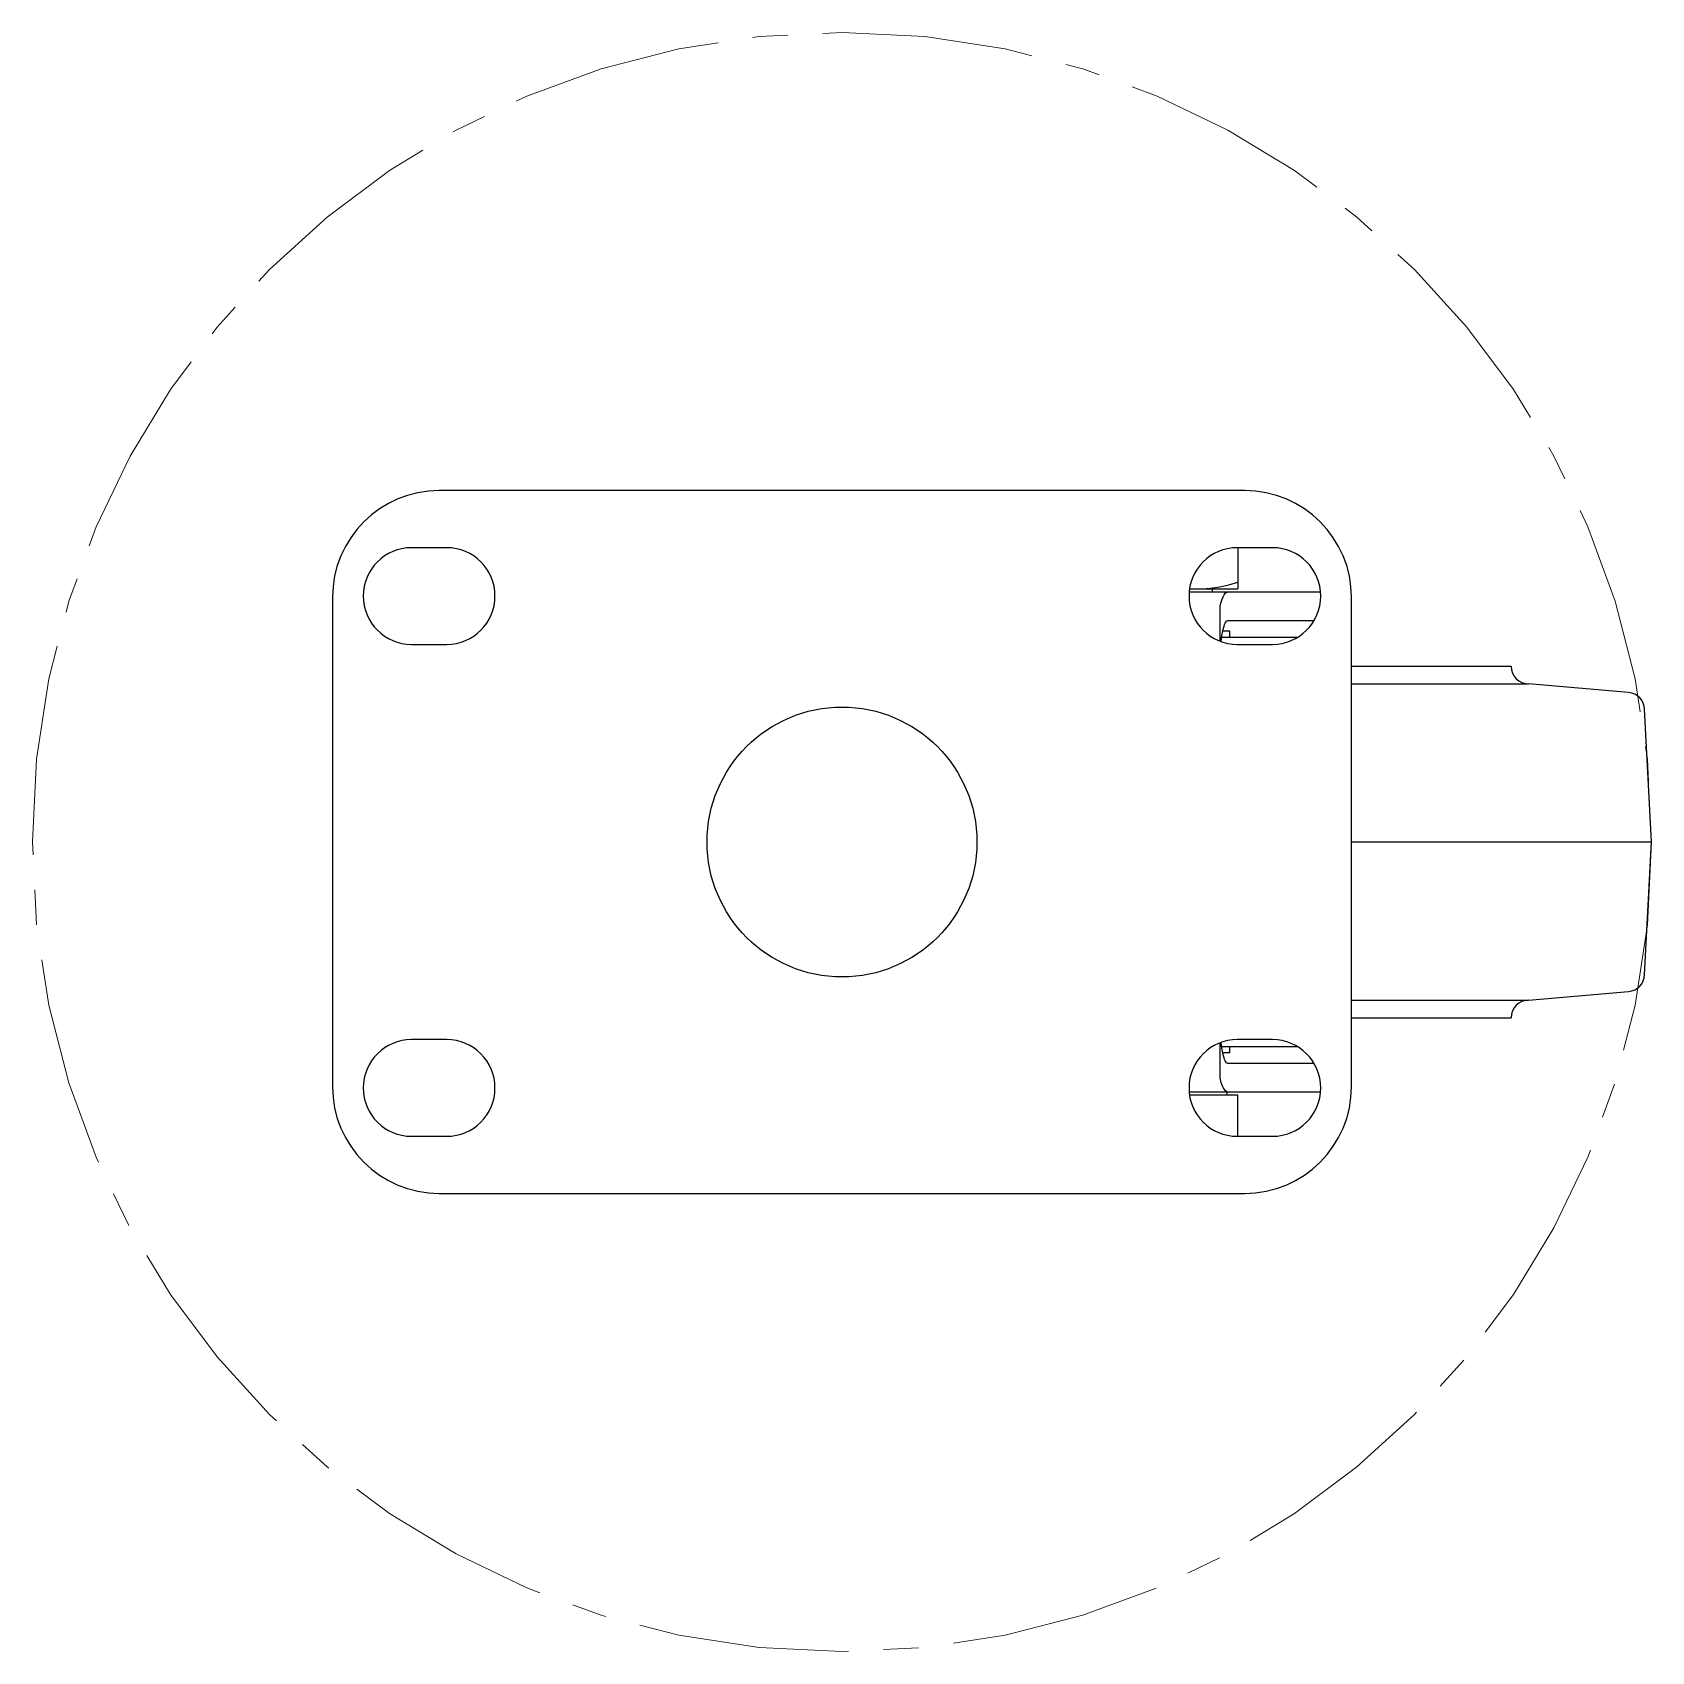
# Model space of a CAD drawing. Header units: inches. Extents: x 4 to 211, y 30 to 478.
# Drawn here: x 11 to 16.76, y 129.59 to 135.35 of the extents above; entities that cross this region are included whole.
import ezdxf

# ---------------------------------------------------------------- set-up
doc = ezdxf.new("R2010")
doc.units = ezdxf.units.IN
doc.header["$MEASUREMENT"] = 0
doc.linetypes.add('CENTER2', pattern=[1.125, 0.75, -0.125, 0.125, -0.125])
doc.layers.add('CENTERLINE', color=6, linetype='CENTER2', lineweight=13)

msp = doc.modelspace()

# ---------------------------------------------------------------- linework, layer by layer
at = {"ltscale": 0.010358}
for p, q in [((15.31268, 133.7234), (12.44768, 133.7234)), ((12.47393, 133.52027), (12.34893, 133.52027)), ((15.41143, 133.52027), (15.28643, 133.52027)), ((12.06768, 133.3434), (12.06768, 131.6034)), ((15.69268, 131.6034), (15.69268, 133.3434)), ((12.34893, 133.17652), (12.47393, 133.17652)), ((15.28643, 133.17652), (15.41143, 133.17652)), ((12.47393, 131.77027), (12.34893, 131.77027)), ((15.41143, 131.77027), (15.28643, 131.77027)), ((12.34893, 131.42652), (12.47393, 131.42652)), ((15.28643, 131.42652), (15.41143, 131.42652)), ((12.44768, 131.2234), (15.31268, 131.2234))]:
    msp.add_line(p, q, dxfattribs=at)
at = {"ltscale": 0.005795}
for p, q in [((15.28818, 133.52027), (15.28818, 133.3734)), ((15.11638, 133.3734), (15.28818, 133.3734)), ((15.11761, 133.37477), (15.14918, 133.3734)), ((15.14918, 133.3734), (15.15906, 133.37353)), ((15.15906, 133.37353), (15.19142, 133.37585)), ((15.19142, 133.37585), (15.22372, 133.38092)), ((15.19768, 133.3629), (15.19768, 133.3734)), ((15.22372, 133.38092), (15.25611, 133.38852)), ((15.25611, 133.38852), (15.28818, 133.39823)), ((15.28818, 131.5734), (15.11638, 131.5734)), ((15.25018, 131.5734), (15.25018, 131.5839)), ((15.28818, 131.42652), (15.28818, 131.5734))]:
    msp.add_line(p, q, dxfattribs=at)
at = {"ltscale": 0.00851}
for p, q in [((15.11517, 133.3629), (15.58269, 133.3629)), ((15.23208, 133.33702), (15.23578, 133.34582)), ((15.23578, 133.34582), (15.23961, 133.35285)), ((15.23961, 133.35285), (15.24353, 133.35805)), ((15.24353, 133.35805), (15.24753, 133.36139)), ((15.24753, 133.36139), (15.25156, 133.36283)), ((15.25156, 133.36283), (15.25261, 133.3629)), ((15.22518, 133.31438), (15.22854, 133.32651)), ((15.22518, 133.18781), (15.22518, 133.31438)), ((15.22854, 133.32651), (15.23208, 133.33702)), ((15.2352, 133.22619), (15.23713, 133.23411)), ((15.23713, 133.23411), (15.23918, 133.2411)), ((15.23918, 133.2411), (15.24133, 133.2471)), ((15.24133, 133.2471), (15.24358, 133.25206)), ((15.24358, 133.25206), (15.24589, 133.25594)), ((15.24589, 133.25594), (15.24826, 133.25872)), ((15.24826, 133.25872), (15.25067, 133.26038)), ((15.25067, 133.26038), (15.25298, 133.2609)), ((15.25298, 133.2609), (15.55936, 133.2609)), ((15.22896, 133.18642), (15.23027, 133.19742)), ((15.23027, 133.19742), (15.23175, 133.20777)), ((15.23175, 133.20777), (15.2334, 133.21739)), ((15.2334, 133.21739), (15.2352, 133.22619)), ((15.22518, 131.63241), (15.22518, 131.75899)), ((15.23021, 131.74986), (15.22896, 131.76038)), ((15.23168, 131.73948), (15.23021, 131.74986)), ((15.23332, 131.72983), (15.23168, 131.73948)), ((15.23511, 131.72099), (15.23332, 131.72983)), ((15.23703, 131.71303), (15.23511, 131.72099)), ((15.23908, 131.70599), (15.23703, 131.71303)), ((15.24123, 131.69995), (15.23908, 131.70599)), ((15.24347, 131.69494), (15.24123, 131.69995)), ((15.24578, 131.69101), (15.24347, 131.69494)), ((15.24815, 131.68818), (15.24578, 131.69101)), ((15.25056, 131.68647), (15.24815, 131.68818)), ((15.25298, 131.6859), (15.25056, 131.68647)), ((15.55936, 131.6859), (15.25298, 131.6859)), ((15.22603, 131.62911), (15.22518, 131.63241)), ((15.22944, 131.61739), (15.22603, 131.62911)), ((15.23303, 131.60732), (15.22944, 131.61739)), ((15.58269, 131.5839), (15.11517, 131.5839)), ((15.23676, 131.59897), (15.23303, 131.60732)), ((15.24062, 131.59242), (15.23676, 131.59897)), ((15.24456, 131.5877), (15.24062, 131.59242)), ((15.24857, 131.58485), (15.24456, 131.5877)), ((15.25261, 131.5839), (15.24857, 131.58485))]:
    msp.add_line(p, q, dxfattribs=at)
at = {"ltscale": 0.002571}
for p, q in [((15.50049, 133.2014), (15.23081, 133.2014)), ((15.23081, 131.7454), (15.50049, 131.7454))]:
    msp.add_line(p, q, dxfattribs=at)
at = {"ltscale": 0.003362}
for p, q in [((15.26018, 133.2234), (15.23459, 133.2234)), ((15.26018, 133.2014), (15.26018, 133.2234)), ((15.26018, 131.7234), (15.26018, 131.7454)), ((15.26018, 131.7234), (15.23459, 131.7234))]:
    msp.add_line(p, q, dxfattribs=at)
at = {"ltscale": 0.008538}
for p, q in [((15.69268, 133.0984), (16.26018, 133.0984)), ((15.69268, 133.0359), (16.32268, 133.0359)), ((16.67846, 133.00477), (16.32268, 133.0359)), ((16.76018, 132.4734), (16.73542, 132.94578)), ((15.69268, 132.4734), (16.76018, 132.4734)), ((16.73542, 132.00102), (16.76018, 132.4734)), ((15.69268, 131.9109), (16.32268, 131.9109)), ((16.32268, 131.9109), (16.67846, 131.94202)), ((15.69268, 131.8484), (16.26018, 131.8484))]:
    msp.add_line(p, q, dxfattribs=at)
at = {"ltscale": 0.002863}
msp.add_circle((13.88018, 132.4734), 0.48, dxfattribs=at)
at = {"ltscale": 0.010358}
for centre, radius, start, end in [((12.44768, 133.3434), 0.38, 90, 180), ((15.31268, 133.3434), 0.38, 0, 90), ((12.34893, 133.3484), 0.17188, 90, 270), ((12.47393, 133.3484), 0.17188, 270, 90), ((15.28643, 133.3484), 0.17188, 90, 270), ((15.41143, 133.3484), 0.17188, 270, 90), ((12.34893, 131.5984), 0.17188, 90, 270), ((12.47393, 131.5984), 0.17188, 270, 90), ((15.28643, 131.5984), 0.17188, 90, 270), ((15.41143, 131.5984), 0.17188, 270, 90), ((12.44768, 131.6034), 0.38, 180, 270), ((15.31268, 131.6034), 0.38, 270, 0)]:
    msp.add_arc(centre, radius, start, end, dxfattribs=at)
at = {"ltscale": 0.008538}
for centre, start, end in [((16.32268, 133.0984), 180, 270), ((16.67301, 132.94251), 3, 85), ((16.67301, 132.00429), 275, 357), ((16.32268, 131.8484), 90, 180)]:
    msp.add_arc(centre, 0.0625, start, end, dxfattribs=at)
at = {"layer": 'CENTERLINE'}
msp.add_circle((13.88018, 132.4734), 2.88, dxfattribs=at)

doc.saveas('drawing.dxf')
